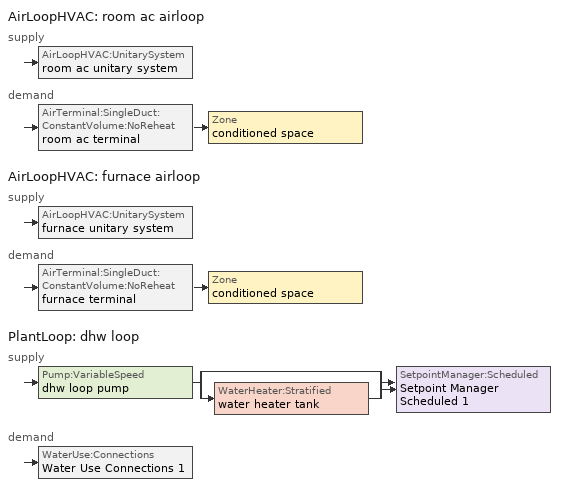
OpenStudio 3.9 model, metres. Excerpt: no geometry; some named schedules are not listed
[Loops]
AirLoopHVAC 'room ac airloop'
 supply: AirLoopHVAC:UnitarySystem 'room ac unitary system'
 demand: AirTerminal:SingleDuct:ConstantVolume:NoReheat 'room ac terminal' > Zone 'conditioned space'
AirLoopHVAC 'furnace airloop'
 supply: AirLoopHVAC:UnitarySystem 'furnace unitary system'
 demand: AirTerminal:SingleDuct:ConstantVolume:NoReheat 'furnace terminal' > Zone 'conditioned space'
PlantLoop 'dhw loop'
 supply: Pump:VariableSpeed 'dhw loop pump' > split
  | bypass
  | WaterHeater:Stratified 'water heater tank'
  join > SetpointManager:Scheduled 'Setpoint Manager Scheduled 1'
 demand: WaterUse:Connections 'Water Use Connections 1'
[Construction]
PartitionWallConstruction: gypsum board, wall stud and cavity 4, gypsum board
furniture construction conditioned space 1: furniture material conditioned space 1
[Sizing:Zone]
conditioned space: Zone Cooling Design Supply Air Temperature Input Method=SupplyAirTemperature; Zone Cooling Design Supply Air Temperature {C}=14; Zone Cooling Design Supply Air Temperature Difference {deltaC}=11.11; Zone Heating Design Supply Air Temperature Input Method=SupplyAirTemperature; Zone Heating Design Supply Air Temperature {C}=40; Zone Heating Design Supply Air Temperature Difference {deltaC}=11.11; Zone Cooling Design Supply Air Humidity Ratio {kg-H2O/kg-air}=0.0085; Zone Heating Design Supply Air Humidity Ratio {kg-H2O/kg-air}=0.008; Cooling Design Air Flow Method=DesignDay; Heating Design Air Flow Method=DesignDay; Account for Dedicated Outdoor Air System=No; Dedicated Outdoor Air System Control Strategy=NeutralSupplyAir; Dedicated Outdoor Air Low Setpoint Temperature for Design {C}=autosize; Dedicated Outdoor Air High Setpoint Temperature for Design {C}=autosize; Zone Load Sizing Method=Sensible Load Only No Latent Load; Zone Latent Cooling Design Supply Air Humidity Ratio Input Method=HumidityRatioDifference; Zone Cooling Design Supply Air Humidity Ratio Difference {kgWater/kgDryAir}=0.005; Zone Latent Heating Design Supply Air Humidity Ratio Input Method=HumidityRatioDifference; Zone Humidification Design Supply Air Humidity Ratio Difference {kgWater/kgDryAir}=0.005; Sizing Option=Coincident
[Zone equipment]
conditioned space: ideal air system, room ac terminal, furnace terminal
[InternalMass:Definition] Design Level Calculation Method=SurfaceArea
Name | Construction | Surface Area {m2}
partition wall mass | PartitionWallConstruction | 519.049
furniture mass conditioned space 1 | furniture construction conditioned space 1 | 207.62
[ZoneHVAC:IdealLoadsAirSystem]
ideal air system: Maximum Heating Supply Air Temperature {C}=50; Minimum Cooling Supply Air Temperature {C}=10; Maximum Heating Supply Air Humidity Ratio {kg-H2O/kg-air}=0.015; Minimum Cooling Supply Air Humidity Ratio {kg-H2O/kg-air}=0.01; Heating Limit=LimitCapacity; Maximum Sensible Heating Capacity {W}=0; Cooling Limit=NoLimit; Dehumidification Control Type=None; Humidification Control Type=None
[Coil:Cooling:DX:SingleSpeed]
room ac clg coil: Availability Schedule=Always On Discrete; Rated Total Cooling Capacity {W}=3450.33; Rated Sensible Heat Ratio=0.65; Rated COP {W/W}=3.10481; Rated Air Flow Rate {m3/s}=0.144462; Rated Evaporator Fan Power Per Volume Flow Rate 2017 {W/(m3/s)}=773.3; Rated Evaporator Fan Power Per Volume Flow Rate 2023 {W/(m3/s)}=934.4; Total Cooling Capacity Function of Temperature Curve=Cool-CAP-fT1; Total Cooling Capacity Function of Flow Fraction Curve=Cool-CAP-fFF1; Energy Input Ratio Function of Temperature Curve=Cool-EIR-fT1; Energy Input Ratio Function of Flow Fraction Curve=Cool-EIR-fFF1; Part Load Fraction Correlation Curve=Cool-PLF-fPLR1; Minimum Outdoor Dry-Bulb Temperature for Compressor Operation {C}=-25; Nominal Time for Condensate Removal to Begin {s}=1000; Ratio of Initial Moisture Evaporation Rate and Steady State Latent Capacity=1.5; Maximum Cycling Rate {cycles/hr}=3; Latent Capacity Time Constant {s}=45; Condenser Type=AirCooled; Evaporative Condenser Effectiveness=0.9; Evaporative Condenser Air Flow Rate {m3/s}=autosize; Evaporative Condenser Pump Rated Power Consumption {W}=autosize; Crankcase Heater Capacity {W}=0; Maximum Outdoor Dry-Bulb Temperature for Crankcase Heater Operation {C}=10; Basin Heater Capacity {W/K}=0; Basin Heater Setpoint Temperature {C}=2
[Fan:SystemModel] Availability Schedule=Always On Discrete; Speed Control Method=Discrete; Electric Power Minimum Flow Rate Fraction=0.2; Design Pressure Rise {Pa}=500; Motor Efficiency=1; Motor In Air Stream Fraction=1; Design Electric Power Consumption {W}=autosize; Design Power Sizing Method=PowerPerFlow; Electric Power Per Unit Flow Rate Per Unit Pressure {W-s/m3-Pa}=1.66667; Fan Total Efficiency=0.7; Motor Loss Radiative Fraction=0
Name | Design Maximum Air Flow Rate {m3/s} | Electric Power Per Unit Flow Rate {W/(m3/s)} | Speed Flow Fraction 1 | Speed Electric Power Fraction 1
room ac supply fan | 0.144416 | 1e-06 | 1 | 1
furnace supply fan | 1.13079 | 794.58 | 1 | 1
water heater fan | 0.0854225 | 97.8923
[EnergyManagementSystem:Sensor]
Name | Output Variable or Output Meter Index Key | Output Variable or Output Meter
room_ac_supply_fan_s | room ac supply fan | Fan Electricity Energy
room_ac_clg_coil_s | room ac clg coil | Cooling Coil Total Cooling Energy
furnace_supply_fan_s | furnace supply fan | Fan Electricity Energy
furnace_htg_coil_s | furnace htg coil | Heating Coil Heating Energy
water_heater_amb_temp; fridge_tin_s; tin_s; tin_s_1 | conditioned space | Zone Mean Air Temperature
water_heater_amb_rh | conditioned space | Zone Air Relative Humidity
water_heater_tl | water heater tank | Water Heater Heat Loss Rate
water_heater_sens_cool | water heater coil | Cooling Coil Sensible Cooling Rate
water_heater_lat_cool | water heater coil | Cooling Coil Latent Cooling Rate
water_heater_fan_pwr; water_heater_fan_energy | water heater fan | Fan Electricity Rate
water_heater_tank_energy | water heater tank | Water Heater Electricity Rate
water_heater_coil_energy | water heater coil | Cooling Coil Water Heating Electricity Rate
water_heater_tank_on_cycle_parasitic | water heater tank | Water Heater On Cycle Parasitic Electricity Rate
water_heater_tank_off_cycle_parasitic | water heater tank | Water Heater Off Cycle Parasitic Electricity Rate
win_s | conditioned space | Zone Air Humidity Ratio
tout_s | conditioned space | Zone Outdoor Air Drybulb Temperature
furnace_airloop_Fan_RTF_s | furnace supply fan | Fan Runtime Fraction
room_ac_airloop_Fan_RTF_s | room ac supply fan | Fan Runtime Fraction
conditioned_space_htg_unmet_s | conditioned space | Zone Heating Setpoint Not Met Time
conditioned_space_clg_unmet_s | conditioned space | Zone Cooling Setpoint Not Met Time
ss_trans_in_2 | Window11 | Surface Window Transmitted Solar Radiation Rate
ss_back_out_2 | Window11 | Surface Window Shortwave from Zone Back Out Window Heat Transfer Rate
ss_trans_out_2 | Window11 | Surface Inside Face Initial Transmitted Diffuse Transmitted Out Window Solar Radiation Rate
ss_conv_4 | Window12 | Surface Inside Face Convection Heat Gain Energy
ss_ig_4 | Window12 | Surface Inside Face Internal Gains Radiation Heat Gain Energy
ss_surf_4 | Window12 | Surface Inside Face Net Surface Thermal Radiation Heat Gain Energy
ss_trans_in_3 | Window12 | Surface Window Transmitted Solar Radiation Rate
ss_back_out_3 | Window12 | Surface Window Shortwave from Zone Back Out Window Heat Transfer Rate
ss_trans_out_3 | Window12 | Surface Inside Face Initial Transmitted Diffuse Transmitted Out Window Solar Radiation Rate
ss_conv_5 | Window13 | Surface Inside Face Convection Heat Gain Energy
ss_ig_5 | Window13 | Surface Inside Face Internal Gains Radiation Heat Gain Energy
ss_surf_5 | Window13 | Surface Inside Face Net Surface Thermal Radiation Heat Gain Energy
ss_trans_in_4 | Window13 | Surface Window Transmitted Solar Radiation Rate
ss_back_out_4 | Window13 | Surface Window Shortwave from Zone Back Out Window Heat Transfer Rate
ss_trans_out_4 | Window13 | Surface Inside Face Initial Transmitted Diffuse Transmitted Out Window Solar Radiation Rate
ss_conv_6 | Window14 | Surface Inside Face Convection Heat Gain Energy
ss_ig_6 | Window14 | Surface Inside Face Internal Gains Radiation Heat Gain Energy
ss_surf_6 | Window14 | Surface Inside Face Net Surface Thermal Radiation Heat Gain Energy
ss_trans_in_5 | Window14 | Surface Window Transmitted Solar Radiation Rate
ss_back_out_5 | Window14 | Surface Window Shortwave from Zone Back Out Window Heat Transfer Rate
ss_trans_out_5 | Window14 | Surface Inside Face Initial Transmitted Diffuse Transmitted Out Window Solar Radiation Rate
ss_conv_7 | Window2 | Surface Inside Face Convection Heat Gain Energy
ss_ig_7 | Window2 | Surface Inside Face Internal Gains Radiation Heat Gain Energy
ss_surf_7 | Window2 | Surface Inside Face Net Surface Thermal Radiation Heat Gain Energy
ss_trans_in_6 | Window2 | Surface Window Transmitted Solar Radiation Rate
ss_back_out_6 | Window2 | Surface Window Shortwave from Zone Back Out Window Heat Transfer Rate
ss_trans_out_6 | Window2 | Surface Inside Face Initial Transmitted Diffuse Transmitted Out Window Solar Radiation Rate
ss_conv_8 | Window3 | Surface Inside Face Convection Heat Gain Energy
ss_ig_8 | Window3 | Surface Inside Face Internal Gains Radiation Heat Gain Energy
ss_surf_8 | Window3 | Surface Inside Face Net Surface Thermal Radiation Heat Gain Energy
ss_trans_in_7 | Window3 | Surface Window Transmitted Solar Radiation Rate
ss_back_out_7 | Window3 | Surface Window Shortwave from Zone Back Out Window Heat Transfer Rate
ss_trans_out_7 | Window3 | Surface Inside Face Initial Transmitted Diffuse Transmitted Out Window Solar Radiation Rate
ss_conv_9 | Window4 | Surface Inside Face Convection Heat Gain Energy
ss_ig_9 | Window4 | Surface Inside Face Internal Gains Radiation Heat Gain Energy
ss_surf_9 | Window4 | Surface Inside Face Net Surface Thermal Radiation Heat Gain Energy
ss_trans_in_8 | Window4 | Surface Window Transmitted Solar Radiation Rate
ss_back_out_8 | Window4 | Surface Window Shortwave from Zone Back Out Window Heat Transfer Rate
ss_trans_out_8 | Window4 | Surface Inside Face Initial Transmitted Diffuse Transmitted Out Window Solar Radiation Rate
ss_conv_10 | Window5 | Surface Inside Face Convection Heat Gain Energy
ss_ig_10 | Window5 | Surface Inside Face Internal Gains Radiation Heat Gain Energy
ss_surf_10 | Window5 | Surface Inside Face Net Surface Thermal Radiation Heat Gain Energy
ss_trans_in_9 | Window5 | Surface Window Transmitted Solar Radiation Rate
ss_back_out_9 | Window5 | Surface Window Shortwave from Zone Back Out Window Heat Transfer Rate
ss_trans_out_9 | Window5 | Surface Inside Face Initial Transmitted Diffuse Transmitted Out Window Solar Radiation Rate
ss_conv_11 | Window6 | Surface Inside Face Convection Heat Gain Energy
ss_ig_11 | Window6 | Surface Inside Face Internal Gains Radiation Heat Gain Energy
ss_surf_11 | Window6 | Surface Inside Face Net Surface Thermal Radiation Heat Gain Energy
ss_trans_in_10 | Window6 | Surface Window Transmitted Solar Radiation Rate
ss_back_out_10 | Window6 | Surface Window Shortwave from Zone Back Out Window Heat Transfer Rate
ss_trans_out_10 | Window6 | Surface Inside Face Initial Transmitted Diffuse Transmitted Out Window Solar Radiation Rate
ss_conv_12 | Window7 | Surface Inside Face Convection Heat Gain Energy
ss_ig_12 | Window7 | Surface Inside Face Internal Gains Radiation Heat Gain Energy
ss_surf_12 | Window7 | Surface Inside Face Net Surface Thermal Radiation Heat Gain Energy
ss_trans_in_11 | Window7 | Surface Window Transmitted Solar Radiation Rate
ss_back_out_11 | Window7 | Surface Window Shortwave from Zone Back Out Window Heat Transfer Rate
ss_trans_out_11 | Window7 | Surface Inside Face Initial Transmitted Diffuse Transmitted Out Window Solar Radiation Rate
ss_conv_13 | Window8 | Surface Inside Face Convection Heat Gain Energy
ss_ig_13 | Window8 | Surface Inside Face Internal Gains Radiation Heat Gain Energy
ss_surf_13 | Window8 | Surface Inside Face Net Surface Thermal Radiation Heat Gain Energy
ss_trans_in_12 | Window8 | Surface Window Transmitted Solar Radiation Rate
ss_back_out_12 | Window8 | Surface Window Shortwave from Zone Back Out Window Heat Transfer Rate
ss_trans_out_12 | Window8 | Surface Inside Face Initial Transmitted Diffuse Transmitted Out Window Solar Radiation Rate
ss_conv_14 | Window9 | Surface Inside Face Convection Heat Gain Energy
ss_ig_14 | Window9 | Surface Inside Face Internal Gains Radiation Heat Gain Energy
ss_surf_14 | Window9 | Surface Inside Face Net Surface Thermal Radiation Heat Gain Energy
ss_trans_in_13 | Window9 | Surface Window Transmitted Solar Radiation Rate
ss_back_out_13 | Window9 | Surface Window Shortwave from Zone Back Out Window Heat Transfer Rate
ss_trans_out_13 | Window9 | Surface Inside Face Initial Transmitted Diffuse Transmitted Out Window Solar Radiation Rate
s_conv_5 | Wall3 | Surface Inside Face Convection Heat Gain Energy
s_ig_5 | Wall3 | Surface Inside Face Internal Gains Radiation Heat Gain Energy
s_sol_5 | Wall3 | Surface Inside Face Solar Radiation Heat Gain Energy
s_lgt_5 | Wall3 | Surface Inside Face Lights Radiation Heat Gain Energy
s_surf_5 | Wall3 | Surface Inside Face Net Surface Thermal Radiation Heat Gain Energy
s_conv_6 | Wall4 | Surface Inside Face Convection Heat Gain Energy
s_ig_6 | Wall4 | Surface Inside Face Internal Gains Radiation Heat Gain Energy
s_sol_6 | Wall4 | Surface Inside Face Solar Radiation Heat Gain Energy
s_lgt_6 | Wall4 | Surface Inside Face Lights Radiation Heat Gain Energy
s_surf_6 | Wall4 | Surface Inside Face Net Surface Thermal Radiation Heat Gain Energy
s_conv_7 | Wall5 | Surface Inside Face Convection Heat Gain Energy
s_ig_7 | Wall5 | Surface Inside Face Internal Gains Radiation Heat Gain Energy
s_sol_7 | Wall5 | Surface Inside Face Solar Radiation Heat Gain Energy
s_lgt_7 | Wall5 | Surface Inside Face Lights Radiation Heat Gain Energy
s_surf_7 | Wall5 | Surface Inside Face Net Surface Thermal Radiation Heat Gain Energy
s_conv_8 | Wall6 | Surface Inside Face Convection Heat Gain Energy
s_ig_8 | Wall6 | Surface Inside Face Internal Gains Radiation Heat Gain Energy
s_sol_8 | Wall6 | Surface Inside Face Solar Radiation Heat Gain Energy
s_lgt_8 | Wall6 | Surface Inside Face Lights Radiation Heat Gain Energy
s_surf_8 | Wall6 | Surface Inside Face Net Surface Thermal Radiation Heat Gain Energy
s_conv_9 | Wall7 | Surface Inside Face Convection Heat Gain Energy
s_ig_9 | Wall7 | Surface Inside Face Internal Gains Radiation Heat Gain Energy
s_sol_9 | Wall7 | Surface Inside Face Solar Radiation Heat Gain Energy
s_lgt_9 | Wall7 | Surface Inside Face Lights Radiation Heat Gain Energy
s_surf_9 | Wall7 | Surface Inside Face Net Surface Thermal Radiation Heat Gain Energy
s_conv_10 | Wall8 | Surface Inside Face Convection Heat Gain Energy
s_ig_10 | Wall8 | Surface Inside Face Internal Gains Radiation Heat Gain Energy
s_sol_10 | Wall8 | Surface Inside Face Solar Radiation Heat Gain Energy
s_lgt_10 | Wall8 | Surface Inside Face Lights Radiation Heat Gain Energy
s_surf_10 | Wall8 | Surface Inside Face Net Surface Thermal Radiation Heat Gain Energy
im_conv | furniture mass conditioned space 1 | Surface Inside Face Convection Heat Gain Energy
im_ig | furniture mass conditioned space 1 | Surface Inside Face Internal Gains Radiation Heat Gain Energy
im_sol | furniture mass conditioned space 1 | Surface Inside Face Solar Radiation Heat Gain Energy
im_lgt | furniture mass conditioned space 1 | Surface Inside Face Lights Radiation Heat Gain Energy
im_surf | furniture mass conditioned space 1 | Surface Inside Face Net Surface Thermal Radiation Heat Gain Energy
im_conv_1 | partition wall mass | Surface Inside Face Convection Heat Gain Energy
im_ig_1 | partition wall mass | Surface Inside Face Internal Gains Radiation Heat Gain Energy
im_sol_1 | partition wall mass | Surface Inside Face Solar Radiation Heat Gain Energy
im_lgt_1 | partition wall mass | Surface Inside Face Lights Radiation Heat Gain Energy
im_surf_1 | partition wall mass | Surface Inside Face Net Surface Thermal Radiation Heat Gain Energy
airflow_gain | infil flow | Infiltration Sensible Heat Gain Energy
airflow_loss | infil flow | Infiltration Sensible Heat Loss Energy
airflow_gain_1 | natural vent flow | Infiltration Sensible Heat Gain Energy
airflow_loss_1 | natural vent flow | Infiltration Sensible Heat Loss Energy
airflow_gain_2 | whole house fan flow | Infiltration Sensible Heat Gain Energy
airflow_loss_2 | whole house fan flow | Infiltration Sensible Heat Loss Energy
mv_conv | mech vent bath fan 0 | Electric Equipment Convective Heating Energy
mv_rad | mech vent bath fan 0 | Electric Equipment Radiant Heating Energy
mv_conv_1 | mech vent house fan | Electric Equipment Convective Heating Energy
mv_rad_1 | mech vent house fan | Electric Equipment Radiant Heating Energy
mv_conv_2 | mech vent house fan cfis | Electric Equipment Convective Heating Energy
mv_rad_2 | mech vent house fan cfis | Electric Equipment Radiant Heating Energy
mv_conv_3 | mech vent range fan 0 | Electric Equipment Convective Heating Energy
mv_rad_3 | mech vent range fan 0 | Electric Equipment Radiant Heating Energy
mv_conv_4 | mech vent house fan latent load | Other Equipment Convective Heating Energy
mv_rad_4 | mech vent house fan latent load | Other Equipment Radiant Heating Energy
mv_conv_5 | mech vent house fan sensible load | Other Equipment Convective Heating Energy
mv_rad_5 | mech vent house fan sensible load | Other Equipment Radiant Heating Energy
duct_mix_gain; duct_mix_gain_1 | conditioned space | Zone Mixing Sensible Heat Gain Energy
duct_mix_loss; duct_mix_loss_1 | conditioned space | Zone Mixing Sensible Heat Loss Energy
ducts_conv | furnace airloop_0 RetCondToRP | Other Equipment Convective Heating Energy
ducts_rad | furnace airloop_0 RetCondToRP | Other Equipment Radiant Heating Energy
ducts_conv_1 | furnace airloop_0 RetLatLkToRP | Other Equipment Convective Heating Energy
ducts_rad_1 | furnace airloop_0 RetLatLkToRP | Other Equipment Radiant Heating Energy
ducts_conv_2 | furnace airloop_0 RetSensLkToRP | Other Equipment Convective Heating Energy
ducts_rad_2 | furnace airloop_0 RetSensLkToRP | Other Equipment Radiant Heating Energy
ducts_conv_3 | furnace airloop_0 SupCondToLv | Other Equipment Convective Heating Energy
ducts_rad_3 | furnace airloop_0 SupCondToLv | Other Equipment Radiant Heating Energy
ducts_conv_4 | furnace airloop_0 SupLatLkToCond | Other Equipment Convective Heating Energy
ducts_rad_4 | furnace airloop_0 SupLatLkToCond | Other Equipment Radiant Heating Energy
ducts_conv_5 | furnace airloop_0 SupSensLkToCond | Other Equipment Convective Heating Energy
ducts_rad_5 | furnace airloop_0 SupSensLkToCond | Other Equipment Radiant Heating Energy
ig_lgt_conv | interior lighting | Lights Convective Heating Energy
ig_lgt_rad | interior lighting | Lights Radiant Heating Energy
ig_lgt_vis | interior lighting | Lights Visible Radiation Heating Energy
ig_ee_conv | ceiling fan | Electric Equipment Convective Heating Energy
ig_ee_rad | ceiling fan | Electric Equipment Radiant Heating Energy
ig_ee_conv_1 | clothes dryer | Electric Equipment Convective Heating Energy
ig_ee_rad_1 | clothes dryer | Electric Equipment Radiant Heating Energy
ig_ee_conv_2 | clothes washer | Electric Equipment Convective Heating Energy
ig_ee_rad_2 | clothes washer | Electric Equipment Radiant Heating Energy
ig_ee_conv_3 | cooking range | Electric Equipment Convective Heating Energy
ig_ee_rad_3 | cooking range | Electric Equipment Radiant Heating Energy
ig_ee_conv_4 | dishwasher | Electric Equipment Convective Heating Energy
ig_ee_rad_4 | dishwasher | Electric Equipment Radiant Heating Energy
ig_ee_conv_5 | fridge | Electric Equipment Convective Heating Energy
ig_ee_rad_5 | fridge | Electric Equipment Radiant Heating Energy
ig_ee_conv_6 | misc permanent spa heater | Electric Equipment Convective Heating Energy
ig_ee_rad_6 | misc permanent spa heater | Electric Equipment Radiant Heating Energy
ig_ee_conv_7 | misc permanent spa pump | Electric Equipment Convective Heating Energy
ig_ee_rad_7 | misc permanent spa pump | Electric Equipment Radiant Heating Energy
ig_ee_conv_8 | misc plug loads | Electric Equipment Convective Heating Energy
ig_ee_rad_8 | misc plug loads | Electric Equipment Radiant Heating Energy
ig_ee_conv_9 | misc tv | Electric Equipment Convective Heating Energy
ig_ee_rad_9 | misc tv | Electric Equipment Radiant Heating Energy
ig_ee_conv_10 | whole house fan | Electric Equipment Convective Heating Energy
ig_ee_rad_10 | whole house fan | Electric Equipment Radiant Heating Energy
ig_oe_conv | clothes dryer 1 | Other Equipment Convective Heating Energy
ig_oe_rad | clothes dryer 1 | Other Equipment Radiant Heating Energy
ig_oe_conv_1 | cooking range 1 | Other Equipment Convective Heating Energy
ig_oe_rad_1 | cooking range 1 | Other Equipment Radiant Heating Energy
ig_oe_conv_2 | general water use latent | Other Equipment Convective Heating Energy
ig_oe_rad_2 | general water use latent | Other Equipment Radiant Heating Energy
ig_oe_conv_3 | general water use sensible | Other Equipment Convective Heating Energy
ig_oe_rad_3 | general water use sensible | Other Equipment Radiant Heating Energy
ig_oe_conv_4 | water heater energy adjustment1 | Other Equipment Convective Heating Energy
ig_oe_rad_4 | water heater energy adjustment1 | Other Equipment Radiant Heating Energy
ig_oe_conv_5 | water heater lat | Other Equipment Convective Heating Energy
ig_oe_rad_5 | water heater lat | Other Equipment Radiant Heating Energy
ig_oe_conv_6 | water heater sens | Other Equipment Convective Heating Energy
ig_oe_rad_6 | water heater sens | Other Equipment Radiant Heating Energy
ig_ppl_conv | occupants | People Convective Heating Energy
ig_ppl_rad | occupants | People Radiant Heating Energy
htg_sp_s_1 | heating setpoint | Schedule Value
clg_sp_s_1 | cooling setpoint | Schedule Value
[EnergyManagementSystem:Program]
room_ac_supply_fan_disaggregate_program: Set room_ac_supply_fan_clg = 0; If room_ac_clg_coil_s > 0; Set room_ac_supply_fan_clg = room_ac_supply_fan_s; EndIf
furnace_supply_fan_disaggregate_program: Set furnace_supply_fan_primary_htg = 0; If furnace_htg_coil_s > 0; Set furnace_supply_fan_primary_htg = furnace_supply_fan_s; EndIf
water_heater_InletAir: Set water_heater_Tamb_act = water_heater_amb_temp; Set water_heater_RHamb_act = 0; Set water_heater_RHamb_act = water_heater_RHamb_act + (water_heater_amb_rh / 100) / 1; Set water_heater_sens_act = (0 - water_heater_sens_cool - (water_heater_tl + water_heater_fan_pwr)) / 1; Set water_heater_lat_act = (0 - water_heater_lat_cool) / 1
water_heater_Control: Set water_heater_HPWHSchedOverride = water_heater_T_set; If (water_heater_amb_temp<5.56) || (water_heater_amb_temp>48.89); Set water_heater_UESchedOverride = water_heater_T_set; Set water_heater_LESchedOverride = water_heater_T_set; Else; Set water_heater_UESchedOverride = water_heater_T_set - 9.0; Set water_heater_LESchedOverride = 0; EndIf
water_heater_hpwh_EC_adj: If WarmupFlag == 0; Set dhw_e_cons = water_heater_tank_energy + water_heater_tank_on_cycle_parasitic + water_heater_tank_off_cycle_parasitic + water_heater_coil_energy + water_heater_fan_energy; Set water_heater_hpwh_ec_adj_act = 0.0 * dhw_e_cons / 1; EndIf
fridge_schedule_program: Set Tin = fridge_tin_s*(9.0/5.0)+32.0; Set fridge_schedule_act = 0; If (Hour == 0); Set fridge_schedule_act = (-0.487+0.019*Tin); ElseIf (Hour == 1); Set fridge_schedule_act = (-0.34+0.016*Tin); ElseIf (Hour == 2); Set fridge_schedule_act = (-0.37+0.017*Tin); ElseIf (Hour == 3); Set fridge_schedule_act = (-0.361+0.016*Tin); ElseIf (Hour == 4); Set fridge_schedule_act = (-0.515+0.018*Tin); ElseIf (Hour == 5); Set fridge_schedule_act = (-0.684+0.021*Tin); ElseIf (Hour == 6); Set fridge_schedule_act = (-0.471+0.019*Tin); ElseIf (Hour == 7); Set fridge_schedule_act = (-0.159+0.015*Tin); ElseIf (Hour == 8); Set fridge_schedule_act = (-0.079+0.015*Tin); ElseIf (Hour == 9); Set fridge_schedule_act = (-0.417+0.019*Tin); ElseIf (Hour == 10); Set fridge_schedule_act = (-0.411+0.018*Tin); ElseIf (Hour == 11); Set fridge_schedule_act = (-0.386+0.018*Tin); ElseIf (Hour == 12); Set fridge_schedule_act = (-0.24+0.016*Tin); ElseIf (Hour == 13); Set fridge_schedule_act = (-0.314+0.017*Tin); ElseIf (Hour == 14); Set fridge_schedule_act = (-0.16+0.015*Tin); ElseIf (Hour == 15); Set fridge_schedule_act = (-0.121+0.015*Tin); ElseIf (Hour == 16); Set fridge_schedule_act = (-0.469+0.02*Tin); ElseIf (Hour == 17); Set fridge_schedule_act = (-0.412+0.02*Tin); ElseIf (Hour == 18); Set fridge_schedule_act = (-0.091+0.017*Tin); ElseIf (Hour == 19); Set fridge_schedule_act = (0.077+0.014*Tin); ElseIf (Hour == 20); Set fridge_schedule_act = (-0.118+0.016*Tin); ElseIf (Hour == 21); Set fridge_schedule_act = (-0.247+0.017*Tin); ElseIf (Hour == 22); Set fridge_schedule_act = (-0.445+0.019*Tin); ElseIf (Hour == 23); Set fridge_schedule_act = (-0.544+0.02*Tin); EndIf
furnace_airloop_0_duct_program: Set furnace_airloop_AH_MFR = furnace_airloop_AH_MFR_s; Set furnace_airloop_Fan_RTF = 0; Set furnace_airloop_Fan_RTF = furnace_airloop_Fan_RTF + furnace_airloop_Fan_RTF_s; Set furnace_airloop_AH_VFR = furnace_airloop_AH_VFR_s; Set furnace_airloop_AH_Tout = furnace_airloop_AH_Tout_s; Set furnace_airloop_AH_Wout = furnace_airloop_AH_Wout_s; Set furnace_airloop_RA_T = furnace_airloop_RA_T_s; Set furnace_airloop_Ra_W = furnace_airloop_Ra_W_s; Set furnace_airloop_0_DZ_T = furnace_airloop_0_DZ_T_s; Set furnace_airloop_0_DZ_W = furnace_airloop_0_DZ_W_s; Run furnace_airloop_0_duct_subroutine; Set furnace_airloop_0_SupSensLkToCond_act = furnace_airloop_0_SupSensLkToCond; Set furnace_airloop_0_SupLatLkToCond_act = furnace_airloop_0_SupLatLkToCond; Set furnace_airloop_0_SupCondToLv_act = furnace_airloop_0_SupCondToLv; Set furnace_airloop_0_RetSensLkToRP_act = furnace_airloop_0_RetSensLkToRP; Set furnace_airloop_0_RetLatLkToRP_act = furnace_airloop_0_RetLatLkToRP; Set furnace_airloop_0_RetCondToRP_act = furnace_airloop_0_RetCondToRP; Set furnace_airloop_0_RetCondToDZ_act = furnace_airloop_0_RetCondToDZ; Set furnace_airloop_0_SupCondToDZ_act = furnace_airloop_0_SupCondToDZ; Set furnace_airloop_0_SupSensLkToDZ_act = furnace_airloop_0_SupSensLkToDZ; Set furnace_airloop_0_SupLatLkToDZ_act = furnace_airloop_0_SupLatLkToDZ; Set furnace_airloop_0_ZoneMixDZToCond_mix_act = furnace_airloop_0_ZoneMixDZToCond; Set furnace_airloop_0_ZoneMixCondToDZ_mix_act = furnace_airloop_0_ZoneMixCondToDZ
natural_vent_program: Set Tin = tin_s; Set Tout = tout_s; Set Wout = out_wt_s; Set Pbar = out_pb_s; Set Phiout = (@RhFnTdbWPb Tout Wout Pbar); Set MaxHR = 0.0115; Set Tnvsp = (htg_sp_s + clg_sp_s) / 2; Set NVavail = natural_vent_s; Set ClgSsnAvail = cool_season; Set Qnv = 0; Set Qwhf = 0; Set whole_house_fan_act = 0; If ((Wout < MaxHR) && (Tin > Tout) && (Tin > Tnvsp) && (ClgSsnAvail > 0)); Set WHF_Flow = 0; Set Adj = (Tin-Tnvsp)/(Tin-Tout); Set Adj = (@Min Adj 1); Set Adj = (@Max Adj 0); If (WHF_Flow > 0); Set Qwhf = WHF_Flow*Adj; Set WHF_W = 0; Set whole_house_fan_act = WHF_W*Adj; ElseIf (NVavail > 0); Set NVArea = 24129.910965887997; Set Cs = 0.00026905703871810734; Set Cw = 0.0001088629721426957; Set Tdiff = Tin-Tout; Set dT = (@Abs Tdiff); Set Vwind = site_vw_s; Set SGNV = NVArea*Adj*((((Cs*dT)+(Cw*(Vwind^2)))^0.5)/1000); Set MaxNV = 7.031387640422401; Set Qnv = (@Min SGNV MaxNV); EndIf; EndIf; Set natural_vent_flow_act = Qnv; Set whole_house_fan_flow_act = Qwhf; Set natural_vent_program_Qnv = Qnv; Set natural_vent_program_Qwhf = Qwhf
crawlspace_vented_1_duct_leakage_imbalance_infil_program: Set Qducts = 0; Set Qducts = Qducts - furnace_airloop_0_DuctImbalLkSupFanEquivDZ; Set Qducts = Qducts + furnace_airloop_0_DuctImbalLkExhFanEquivDZ; Set crawlspace_vented_1_duct_leakage_imbalance_infil_flow_act = (@Abs(Qducts))
infil_program: Set p_m = 0.14; Set p_s = 0.22; Set s_m = 270; Set s_s = 370; Set z_m = 9.99744; Set z_s = 7.315200000000001; Set f_t = (((s_m/z_m)^p_m)*((z_s/s_s)^p_s)); Set Tdiff = tin_s-tout_s; Set dT = @Abs Tdiff; Set c = 0.1367; Set Cs = 0.1135; Set Cw = 0.1017; Set n = 0.65; Set sft = (f_t*0.5); Set temp1 = ((c*Cw)*((sft*site_vw_s)^(2*n)))^2; Set Qinf = (((c*Cs*(dT^n))^2)+temp1)^0.5; Set Qinf = (@Max Qinf 0); Set mech_vent_house_fan_sensible_load_act = 0.0; Set mech_vent_house_fan_latent_load_act = 0.0; Set OASupInPb = out_pb_s; Set OASupInTemp = tout_s; Set OASupInW = out_wt_s; Set OASupRho = (@RhoAirFnPbTdbW OASupInPb OASupInTemp OASupInW); Set OASupCp = (@CpAirFnW OASupInW); Set OASupInEnth = (@HFnTdbW OASupInTemp OASupInW); Set ZoneTemp = tin_s; Set ZoneW = win_s; Set ZoneCp = (@CpAirFnW ZoneW); Set ZoneAirEnth = (@HFnTdbW ZoneTemp ZoneW); Set mech_vent_house_fan_cfis_act = 0.0; Set QWHV_cfis_sup = 0.0; Set QWHV_cfis_suppl_sup = 0.0; Set QWHV_cfis_suppl_exh = 0.0; Set Qrange = 0; Set Qrange = Qrange + 0.04719 * mech_vent_range_fan_0_sch_s; Set Qbath = 0; Set Qbath = Qbath + 0.07079 * mech_vent_bath_fan_0_sch_s; Set Qdryer = 0; Set Qdryer = Qdryer + 0.07017 * clothes_dryer_exhaust_0_sch_s; Set QWHV_sup = 0.0; Set QWHV_exh = 0.0; Set Qsupply = QWHV_sup + QWHV_cfis_sup + QWHV_cfis_suppl_sup; Set Qexhaust = Qrange + Qbath + Qdryer + QWHV_exh + QWHV_cfis_suppl_exh; Set Qfan = (@Max Qexhaust Qsupply); Set Qducts = 0; Set Qducts = Qducts - furnace_airloop_0_DuctImbalLkSupFanEquivCond; Set Qducts = Qducts + furnace_airloop_0_DuctImbalLkExhFanEquivCond; If Qducts < 0; Set Qsupply = Qsupply - Qducts; Else; Set Qexhaust = Qexhaust + Qducts; EndIf; Set Qfan_with_ducts = (@Max Qexhaust Qsupply); Set Qimb = (@Abs (Qsupply - Qexhaust)); If Qinf + Qimb > 0; Set Qtot = Qfan_with_ducts + (Qinf^2) / (Qinf + Qimb); Else; Set Qtot = Qfan_with_ducts; EndIf; Set Qinf_adj = Qtot - Qfan; Set infil_flow_act = Qinf_adj; Set infil_program_Qinf = Qinf_adj; Set infil_program_Qfan = Qfan; Set Qload = Qfan; Set Effectiveness_Sens = 0.0; Set Effectiveness_Lat = 0.0; Set Fan_MFR = Qload * OASupRho; Set ZoneInEnth = OASupInEnth; Set ZoneInTemp = OASupInTemp; Set FanTotalToCond = Fan_MFR * (ZoneInEnth - ZoneAirEnth); Set FanSensToCond = Fan_MFR * ZoneCp * (ZoneInTemp - ZoneTemp); Set FanLatToCond = FanTotalToCond - FanSensToCond; Set mech_vent_house_fan_sensible_load_act = mech_vent_house_fan_sensible_load_act + FanSensToCond; Set mech_vent_house_fan_latent_load_act = mech_vent_house_fan_latent_load_act + FanLatToCond
ev_discharge_program: Set power_mult = (1.412768*(site_temp_adj^0))+(-0.03910397*(site_temp_adj^1))+(0.0009408235*(site_temp_adj^2))+(8.97156e-06*(site_temp_adj^3))+(-7.699244e-07*(site_temp_adj^4))+(1.265614e-08*(site_temp_adj^5)); Set site_temp_adj = site_temp; If site_temp < -17.778; Set site_temp_adj = -17.778; ElseIf site_temp > 37.778; Set site_temp_adj = 37.778; EndIf; If discharge_sch_sensor > 0.0; Set battery_discharge_power_act = 6136.5822625843 * 0.9 * power_mult * discharge_sch_sensor; Set battery_charge_power_act = 1600 * charge_sch_sensor; If soc_sensor <= 0.15; Set unmet_driving_hours = discharge_sch_sensor; Else; Set unmet_driving_hours = 0; EndIf; Else; Set battery_charge_power_act = 1600 * charge_sch_sensor; Set battery_discharge_power_act = 0; Set unmet_driving_hours = 0; EndIf
unmet_hours_program: Set htg_unmet_hours = 0; Set clg_unmet_hours = 0; Set unit_htg_unmet_hours = 0; If ((DayOfYear >= 1) && (DayOfYear <= 365)); Set unit_htg_unmet_hours = unit_htg_unmet_hours + conditioned_space_htg_unmet_s; If unit_htg_unmet_hours > htg_unmet_hours; Set htg_unmet_hours = unit_htg_unmet_hours; EndIf; EndIf; Set unit_clg_unmet_hours = 0; If ((DayOfYear >= 1) && (DayOfYear <= 365)); Set unit_clg_unmet_hours = unit_clg_unmet_hours + conditioned_space_clg_unmet_s; If unit_clg_unmet_hours > clg_unmet_hours; Set clg_unmet_hours = unit_clg_unmet_hours; EndIf; EndIf
total_loads_program: Set loads_htg_tot = 0; Set loads_clg_tot = 0; If htg_load_cond > 0; Set loads_htg_tot = loads_htg_tot + (htg_load_cond - clg_load_cond) * 1.0; Set loads_htg_tot = loads_htg_tot + (htg_load_duct - clg_load_duct) * 1.0; EndIf; Set loads_htg_tot = (@Max loads_htg_tot 0); If clg_load_cond > 0; Set loads_clg_tot = loads_clg_tot + (clg_load_cond - htg_load_cond) * 0.2; Set loads_clg_tot = loads_clg_tot + (clg_load_duct - htg_load_duct) * 0.2; EndIf; Set loads_clg_tot = (@Max loads_clg_tot 0)
total_airflows_program: Set total_infil_flow_rate = 0; Set total_mechvent_flow_rate = 0; Set total_natvent_flow_rate = 0; Set total_whf_flow_rate = 0; Set total_infil_flow_rate = total_infil_flow_rate + (infil_program_Qinf * 1); Set total_mechvent_flow_rate = total_mechvent_flow_rate + (infil_program_Qfan * 1); Set total_natvent_flow_rate = total_natvent_flow_rate + (natural_vent_program_Qnv * 1); Set total_whf_flow_rate = total_whf_flow_rate + (natural_vent_program_Qwhf * 1)
[EnergyManagementSystem:ProgramCallingManager]
room_ac_supply_fan_disaggregate_program_calling_manager: EndOfSystemTimestepBeforeHVACReporting; room_ac_supply_fan_disaggregate_program
furnace_supply_fan_disaggregate_program_calling_manager: EndOfSystemTimestepBeforeHVACReporting; furnace_supply_fan_disaggregate_program
water_heater_ProgramManager: InsideHVACSystemIterationLoop; water_heater_Control; water_heater_InletAir
water_heater_hpwh_EC_adj_ProgramManager: EndOfSystemTimestepBeforeHVACReporting; water_heater_hpwh_EC_adj
fridge_schedule_program_calling_manager: BeginZoneTimestepAfterInitHeatBalance; fridge_schedule_program
furnace_airloop_0_duct_program_calling_manager: EndOfSystemTimestepAfterHVACReporting; furnace_airloop_0_duct_program
natural_vent_program_calling_manager: BeginZoneTimestepAfterInitHeatBalance; natural_vent_program
crawlspace_vented_1_duct_leakage_imbalance_infil_program_calling_manager: BeginZoneTimestepAfterInitHeatBalance; crawlspace_vented_1_duct_leakage_imbalance_infil_program
infil_program_calling_manager: BeginZoneTimestepAfterInitHeatBalance; infil_program
ev_discharge_pcm: BeginTimestepBeforePredictor; ev_discharge_program
unmet_hours_program_calling_manager: EndOfZoneTimestepBeforeZoneReporting; unmet_hours_program
total_loads_program_calling_manager: EndOfZoneTimestepAfterZoneReporting; total_loads_program
component_loads_program_calling_manager: EndOfZoneTimestepAfterZoneReporting; component_loads_program
total_airflows_program_calling_manager: EndOfZoneTimestepAfterZoneReporting; total_airflows_program
[EnergyManagementSystem:OutputVariable] Type of Data in Variable=Summed; Update Frequency=SystemTimestep
Name | EMS Variable | EMS Program or Subroutine | Units
room ac supply fan disaggregate clg | room_ac_supply_fan_clg | room_ac_supply_fan_disaggregate_program | J
furnace supply fan disaggregate htg primary | furnace_supply_fan_primary_htg | furnace_supply_fan_disaggregate_program | J
unmet_driving_hours | unmet_driving_hours | ev_discharge_program | hr
[AirLoopHVAC:UnitarySystem] Control Type=Load; Controlling Zone or Thermostat Location=conditioned space; Dehumidification Control Type=None; Availability Schedule=Always On Discrete; Fan Placement=BlowThrough; DX Heating Coil Sizing Ratio=1; Use DOAS DX Cooling Coil=No; DOAS DX Cooling Coil Leaving Minimum Air Temperature {C}=2; Latent Load Control=SensibleOnlyLoadControl; Supply Air Flow Rate Method During Cooling Operation=SupplyAirFlowRate; Supply Air Flow Rate Method During Heating Operation=SupplyAirFlowRate; Supply Air Flow Rate Method When No Cooling or Heating is Required=SupplyAirFlowRate; Supply Air Flow Rate When No Cooling or Heating is Required {m3/s}=0; No Load Supply Air Flow Rate Control Set To Low Speed=Yes; Maximum Supply Air Temperature {C}=48.8889; Maximum Outdoor Dry-Bulb Temperature for Supplemental Heater Operation {C}=21; Ancilliary On-Cycle Electric Power {W}=0; Ancilliary Off-Cycle Electric Power {W}=0
Name | Supply Fan | Supply Air Fan Operating Mode Schedule | Cooling Coil | Supply Air Flow Rate During Cooling Operation {m3/s} | Supply Air Flow Rate During Heating Operation {m3/s} | Heating Coil
room ac unitary system | room ac supply fan | room ac auto fan schedule | room ac clg coil | 0.144416 | 0
furnace unitary system | furnace supply fan | furnace auto fan schedule |  | 0 | 1.13079 | furnace htg coil
[AirLoopHVAC] Availability Schedule=Always On Discrete; Design Return Air Flow Fraction of Supply Air Flow=1
Name | Design Supply Air Flow Rate {m3/s}
room ac airloop | 0.144416
furnace airloop | 1.13079
[Sizing:System] Central Heating Maximum System Air Flow Ratio=0.3; Preheat Design Temperature {C}=7; Preheat Design Humidity Ratio {kg-H2O/kg-Air}=0.008; Precool Design Temperature {C}=12.8; Precool Design Humidity Ratio {kg-H2O/kg-Air}=0.008; Central Cooling Design Supply Air Temperature {C}=12.8; Central Heating Design Supply Air Temperature {C}=16.7; 100% Outdoor Air in Cooling=Yes; 100% Outdoor Air in Heating=Yes; Central Cooling Design Supply Air Humidity Ratio {kg-H2O/kg-Air}=0.0085; Zone Maximum Outdoor Air Fraction=1; Cooling Supply Air Flow Rate Per Floor Area {m3/s-m2}=0.00996765; Cooling Fraction of Autosized Cooling Supply Air Flow Rate=1; Cooling Supply Air Flow Rate Per Unit Cooling Capacity {m3/s-W}=3.94755e-05; Heating Supply Air Flow Rate Per Floor Area {m3/s-m2}=0.00996765; Heating Fraction of Autosized Heating Supply Air Flow Rate=1; Heating Fraction of Autosized Cooling Supply Air Flow Rate=1; Heating Supply Air Flow Rate Per Unit Heating Capacity {m3/s-W}=3.15882e-05; Cooling Design Capacity Method=CoolingDesignCapacity; Cooling Design Capacity {W}=autosize; Cooling Design Capacity Per Floor Area {W/m2}=234.7; Fraction of Autosized Cooling Design Capacity=1; Heating Design Capacity Method=HeatingDesignCapacity; Heating Design Capacity {W}=autosize; Heating Design Capacity Per Floor Area {W/m2}=157; Fraction of Autosized Heating Design Capacity=1; Central Cooling Capacity Control Method=OnOff; Occupant Diversity=autosize
room ac airloop; furnace airloop
[AirTerminal:SingleDuct:ConstantVolume:NoReheat] Availability Schedule=Always On Discrete
Name | Maximum Air Flow Rate {m3/s}
room ac terminal | 0.144416
furnace terminal | 1.13079
[Coil:Heating:Gas]
furnace htg coil: Availability Schedule=Always On Discrete; Gas Burner Efficiency=0.925; Nominal Capacity {W}=38490.5; On Cycle Parasitic Electric Load {W}=0; Off Cycle Parasitic Gas Load {W}=0; Fuel Type=NaturalGas
[External:File]
External File 1: File=in.schedules.csv
[ElectricEquipment:Definition] Design Level Calculation Method=EquipmentLevel
Name | Design Level {W} | Fraction Latent | Fraction Radiant | Fraction Lost
ceiling fan | 18.3701 | 0 | 0.558 | 0
clothes washer | 445.804 | 0.03 | 0.162 | 0.7
clothes dryer | 4510.7 | 0.015 | 0.081 | 0.85
dishwasher | 278.638 | 0.3 | 0.18 | 0.4
fridge | 52.0548 | 0 | 0.6 | 0
cooking range | 62.6808 | 0.16 | 0.384 | 0.2
misc tv | 318.577 | 0 | 0.6 | 0
misc plug loads | 312.542 | 0.021 | 0.558 | 0.049
misc permanent spa heater | 669.986 | 0 | 0 | 1
misc permanent spa pump | 700.641 | 0 | 0 | 1
whole house fan; mech vent house fan | 0 | 0 | 0 | 1
mech vent house fan cfis | 0 | 0 | 0 | 0
mech vent range fan 0 | 30 | 0 | 0 | 1
mech vent bath fan 0 | 45 | 0 | 0 | 1
[PlantLoop]
dhw loop: Fluid Type=Water; Glycol Concentration=0; Maximum Loop Flow Rate {m3/s}=0.01; Plant Loop Volume {m3}=0.003; Load Distribution Scheme=Optimal
[Sizing:Plant]
dhw loop: Loop Type=Heating; Design Loop Exit Temperature {C}=51.6667; Loop Design Temperature Difference {deltaC}=5.55556; Sizing Option=NonCoincident; Zone Timesteps in Averaging Window=1; Coincident Sizing Factor Mode=None
[Pump:VariableSpeed]
dhw loop pump: Rated Flow Rate {m3/s}=0.01; Rated Pump Head {Pa}=1; Rated Power Consumption {W}=0; Motor Efficiency=0.85; Fraction of Motor Inefficiencies to Fluid Stream=0; Coefficient 1 of the Part Load Performance Curve=0; Coefficient 2 of the Part Load Performance Curve=1; Coefficient 3 of the Part Load Performance Curve=0; Coefficient 4 of the Part Load Performance Curve=0; Minimum Flow Rate {m3/s}=0; Pump Control Type=Intermittent; Skin Loss Radiative Fraction=0.5; Design Power Sizing Method=PowerPerFlowPerPressure; Design Electric Power per Unit Flow Rate {W/(m3/s)}=348701.1; Design Shaft Power per Unit Flow Rate per Unit Head {W-s/m3-Pa}=1.28205; Design Minimum Flow Rate Fraction=0
[SetpointManager:Scheduled]
Setpoint Manager Scheduled 1: Control Variable=Temperature; Schedule=dhw temp
[Coil:WaterHeating:AirToWaterHeatPump:Wrapped]
water heater coil: Rated Heating Capacity {W}=2149.38; Rated COP {W/W}=4.299056; Rated Sensible Heat Ratio=0.88; Rated Evaporator Inlet Air Dry-Bulb Temperature {C}=19.7222; Rated Evaporator Inlet Air Wet-Bulb Temperature {C}=13.561; Rated Condenser Water Temperature {C}=48.89; Rated Evaporator Air Flow Rate {m3/s}=0.0854225; Evaporator Fan Power Included in Rated COP=Yes; Crankcase Heater Capacity {W}=0; Maximum Ambient Temperature for Crankcase Heater Operation {C}=0; Evaporator Air Temperature Type for Curve Objects=WetBulbTemperature; Heating Capacity Function of Temperature Curve=HPWH-Cap-fT; Heating Capacity Function of Air Flow Fraction Curve=HPWH-Htg-Cap-FF; Heating COP Function of Temperature Curve=HPWH-COP-fT; Heating COP Function of Air Flow Fraction Curve=HPWH-Htg-COP-FF; Part Load Fraction Correlation Curve=HPWH-COP-fPLR
[WaterHeater:Stratified]
water heater tank: Tank Volume {m3}=0.27255; Tank Height {m}=1.5975; Tank Shape=VerticalCylinder; Maximum Temperature Limit {C}=90; Heater Priority Control=MasterSlave; Heater 1 Setpoint Temperature Schedule=water heater TopElementSetpoint; Heater 1 Deadband Temperature Difference {deltaC}=18.5; Heater 1 Capacity {W}=4500.11; Heater 1 Height {m}=1.26469; Heater 2 Setpoint Temperature Schedule=water heater BottomElementSetpoint; Heater 2 Deadband Temperature Difference {deltaC}=3.89; Heater 2 Capacity {W}=4500.11; Heater 2 Height {m}=0.332813; Heater Fuel Type=Electricity; Heater Thermal Efficiency=1; Off Cycle Parasitic Fuel Consumption Rate {W}=3; Off Cycle Parasitic Fuel Type=Electricity; Off Cycle Parasitic Heat Fraction to Tank=0; Off Cycle Parasitic Height {m}=0; On Cycle Parasitic Fuel Consumption Rate {W}=3; On Cycle Parasitic Fuel Type=Electricity; On Cycle Parasitic Heat Fraction to Tank=0; On Cycle Parasitic Height {m}=0; Ambient Temperature Indicator=Schedule; Ambient Temperature Schedule=water heater Tamb act; Uniform Skin Loss Coefficient per Unit Area to Ambient Temperature {W/m2-K}=0.92499; Skin Loss Fraction to Zone=1; Off Cycle Flue Loss Coefficient to Ambient Temperature {W/K}=0; Off Cycle Flue Loss Fraction to Zone=1; Use Side Effectiveness=1; Use Side Inlet Height {m}=0; Use Side Outlet Height {m}=autocalculate; Source Side Effectiveness=1; Source Side Inlet Height {m}=0; Source Side Outlet Height {m}=0; Inlet Mode=Fixed; Use Side Design Flow Rate {m3/s}=0.00453494; Source Side Design Flow Rate {m3/s}=0; Indirect Water Heating Recovery Time {hr}=1.5; Number of Nodes=6; Additional Destratification Conductivity {W/m-K}=0; Node 1 Additional Loss Coefficient {W/m2-K}=0; Node 2 Additional Loss Coefficient {W/m2-K}=0; Node 3 Additional Loss Coefficient {W/m2-K}=0; Node 4 Additional Loss Coefficient {W/m2-K}=0; Node 5 Additional Loss Coefficient {W/m2-K}=0; Node 6 Additional Loss Coefficient {W/m2-K}=0; Node 7 Additional Loss Coefficient {W/m2-K}=0; Node 8 Additional Loss Coefficient {W/m2-K}=0; Node 9 Additional Loss Coefficient {W/m2-K}=0; Node 10 Additional Loss Coefficient {W/m2-K}=0; Node 11 Additional Loss Coefficient {W/m2-K}=0; Node 12 Additional Loss Coefficient {W/m2-K}=0
[WaterHeater:Sizing]
water heater tank: Design Mode=PeakDraw; Time Storage Can Meet Peak Draw {hr}=0.538503; Time for Tank Recovery {hr}=0; Nominal Tank Volume for Autosizing Plant Connections {m3}=1
[WaterHeater:HeatPump:WrappedCondenser]
water heater hpwh: Compressor Setpoint Temperature Schedule=water heater setpoint; Dead Band Temperature Difference {deltaC}=3.89; Condenser Bottom Location {m}=0.0665625; Condenser Top Location {m}=0.865313; Evaporator Air Flow Rate {m3/s}=0.0854225; Inlet Air Configuration=Schedule; Inlet Air Temperature Schedule=water heater Tamb act; Inlet Air Humidity Schedule=water heater RHamb act; Tank=water heater tank; DX Coil=water heater coil; Minimum Inlet Air Temperature for Compressor Operation {C}=5.55556; Maximum Inlet Air Temperature for Compressor Operation {C}=48.8889; Compressor Location=Schedule; Compressor Ambient Temperature Schedule=water heater Tamb act; Fan=water heater fan; Fan Placement=DrawThrough; On Cycle Parasitic Electric Load {W}=0; Off Cycle Parasitic Electric Load {W}=0; Parasitic Heat Rejection Location=Outdoors; Inlet Air Mixer Schedule=Always On Discrete; Tank Element Control Logic=MutuallyExclusive; Control Sensor 1 Height In Stratified Tank {m}=1.26469; Control Sensor 1 Weight=0.75; Control Sensor 2 Height In Stratified Tank {m}=0.465938
[EnergyManagementSystem:Actuator]
Name | Actuated Component | Actuated Component Type | Actuated Component Control Type
water_heater_Tamb_act | water heater Tamb act | Schedule:Constant | Schedule Value
water_heater_RHamb_act | water heater RHamb act | Schedule:Constant | Schedule Value
water_heater_LESchedOverride | water heater BottomElementSetpoint | Schedule:Constant | Schedule Value
water_heater_UESchedOverride | water heater TopElementSetpoint | Schedule:Constant | Schedule Value
water_heater_HPWHSchedOverride | water heater setpoint | Schedule:Constant | Schedule Value
fridge_schedule_act | fridge schedule | Schedule:Constant | Schedule Value
furnace_airloop_0_ZoneMixDZToCond_mix_act | furnace airloop_0 ZoneMixDZToCond mix | ZoneMixing | Air Exchange Flow Rate
furnace_airloop_0_ZoneMixCondToDZ_mix_act | furnace airloop_0 ZoneMixCondToDZ mix | ZoneMixing | Air Exchange Flow Rate
natural_vent_flow_act | natural vent flow | Zone Infiltration | Air Exchange Flow Rate
whole_house_fan_flow_act | whole house fan flow | Zone Infiltration | Air Exchange Flow Rate
crawlspace_vented_1_duct_leakage_imbalance_infil_flow_act | crawlspace_vented 1 duct leakage imbalance infil flow | Zone Infiltration | Air Exchange Flow Rate
infil_flow_act | infil flow | Zone Infiltration | Air Exchange Flow Rate
battery_discharge_power_act | Vehicle1 elec load center dist | Electrical Storage | Power Draw Rate
battery_charge_power_act | Vehicle1 elec load center dist | Electrical Storage | Power Charge Rate
[OtherEquipment:Definition] Design Level Calculation Method=EquipmentLevel
Name | Design Level {W} | Fraction Latent | Fraction Radiant | Fraction Lost
water heater sens; furnace airloop_0 SupSensLkToCond; furnace airloop_0 SupCondToLv; furnace airloop_0 RetCondToRP; furnace airloop_0 RetSensLkToRP; mech vent house fan sensible load | 0 | 0 | 0 | 0
water heater lat; furnace airloop_0 SupLatLkToCond; furnace airloop_0 RetLatLkToRP; mech vent house fan latent load | 0 | 1 | 0 | 0
water heater energy adjustment1 | 0.01 | 0 | 0 | 1
general water use sensible | -79.8895 | 0 | 0.6 | 0
general water use latent | 81.0615 | 1 | 0 | 0
[WaterUse:Connections]
Water Use Connections 1: Drain Water Heat Exchanger Type=None; Drain Water Heat Exchanger Destination=Plant; Water Use Equipment Name 1=dhw fixtures; Water Use Equipment Name 2=dhw distribution waste; Water Use Equipment Name 3=clothes washer; Water Use Equipment Name 4=dishwasher
[WaterUse:Equipment:Definition]
Name | Peak Flow Rate {m3/s} | Target Temperature Schedule
dhw fixtures | 3.01418e-05 | mixed water temperature schedule
dhw distribution waste | 8.18776e-06 | mixed water temperature schedule
clothes washer | 6.13301e-06
dishwasher | 4.33983e-06
[WaterUse:Equipment]
Name | Water Use Equipment Definition | Flow Rate Fraction Schedule
dhw fixtures | dhw fixtures | hot_water_fixtures
dhw distribution waste | dhw distribution waste | hot_water_fixtures
clothes washer | clothes washer | hot_water_clothes_washer
dishwasher | dishwasher | hot_water_dishwasher
[Lights:Definition]
interior lighting: Design Level Calculation Method=LightingLevel; Lighting Level {W}=803.555; Fraction Radiant=0.6; Fraction Visible=0.2; Return Air Fraction=0
[People:Definition]
occupants: Number of People Calculation Method=People; Number of People {people}=4; Fraction Radiant=0.314171; Sensible Heat Fraction=0.56303; Carbon Dioxide Generation Rate {m3/s-W}=0; Enable ASHRAE 55 Comfort Warnings=No; Mean Radiant Temperature Calculation Type=EnclosureAveraged
[EnergyManagementSystem:InternalVariable] Internal Data Type=Fan Maximum Mass Flow Rate
Name | Internal Data Index Key
furnace_airloop_max_sup_fan_mfr | furnace supply fan
room_ac_airloop_max_sup_fan_mfr | room ac supply fan
[AirLoopHVAC:ReturnPlenum]
Air Loop HVAC Return Plenum 1: ThermalZone=furnace airloop ret air zone
[EnergyManagementSystem:Subroutine]
furnace_airloop_0_duct_subroutine: Set AH_MFR = furnace_airloop_AH_MFR / 1; If AH_MFR > 0; Set AH_Tout = furnace_airloop_AH_Tout; Set AH_Wout = furnace_airloop_AH_Wout; Set RA_T = furnace_airloop_RA_T; Set RA_W = furnace_airloop_Ra_W; Set Fan_RTF = furnace_airloop_Fan_RTF; Set DZ_T = furnace_airloop_0_DZ_T; Set DZ_W = furnace_airloop_0_DZ_W; Set AH_VFR = furnace_airloop_AH_VFR / 1; Set h_SA = (@HFnTdbW AH_Tout AH_Wout); Set h_RA = (@HFnTdbW RA_T RA_W); Set h_fg = (@HfgAirFnWTdb AH_Wout AH_Tout); Set h_DZ = (@HFnTdbW DZ_T DZ_W); Set air_cp = 1006.0; Set f_sup = 0.067; Set f_ret = 0.033; Set sup_lk_mfr = f_sup * AH_MFR; Set ret_lk_mfr = f_ret * AH_MFR; Set SupTotLkToCond = sup_lk_mfr*(h_RA - h_SA); Set SupLatLkToCond = sup_lk_mfr*h_fg*(RA_W-AH_Wout); Set SupSensLkToCond = SupTotLkToCond-SupLatLkToCond; Set supply_ua = 351.057; Set eTm = 0-((Fan_RTF/(AH_MFR*air_cp))*supply_ua); Set t_sup = DZ_T+((AH_Tout-DZ_T)*(@Exp eTm)); Set SupCondToCond = AH_MFR*air_cp*(t_sup-AH_Tout); Set SupCondToDZ = 0-SupCondToCond; Set return_ua = 195.031; Set eTm = 0-((Fan_RTF/(AH_MFR*air_cp))*return_ua); Set t_ret = DZ_T+((RA_T-DZ_T)*(@Exp eTm)); Set RetCondToRP = AH_MFR*air_cp*(t_ret-RA_T); Set RetCondToDZ = 0-RetCondToRP; Set RetLatLkToRP = 0; Set RetSensLkToRP = ret_lk_mfr*air_cp*(DZ_T-RA_T); Set SupTotLkToDZ = sup_lk_mfr*(h_SA-h_DZ); Set SupLatLkToDZ = sup_lk_mfr*h_fg*(AH_Wout-DZ_W); Set SupSensLkToDZ = SupTotLkToDZ-SupLatLkToDZ; Set FracOutsideToCond = 1.0; Set FracOutsideToDZ = 0.0; Set FracCondToOutside = 0.0; Set FracDZToOutside = 1.0; Set FracDZToCond = 0.0; Set FracCondToDZ = 0.0; Set lk_imbal_vfr = @ABS(f_sup - f_ret) * AH_VFR; Set ImbalLkCondToDZ = lk_imbal_vfr * FracCondToDZ; Set ImbalLkDZToCond = lk_imbal_vfr * FracDZToCond; Set ImbalLkOutsideToCond = lk_imbal_vfr * FracOutsideToCond; Set ImbalLkOutsideToDZ = lk_imbal_vfr * FracOutsideToDZ; Set ImbalLkCondToOutside = lk_imbal_vfr * FracCondToOutside; Set ImbalLkDZToOutside = lk_imbal_vfr * FracDZToOutside; Else; Set SupLatLkToCond = 0; Set SupSensLkToCond = 0; Set SupCondToCond = 0; Set RetCondToRP = 0; Set RetLatLkToRP = 0; Set RetSensLkToRP = 0; Set RetCondToDZ = 0; Set SupCondToDZ = 0; Set SupLatLkToDZ = 0; Set SupSensLkToDZ = 0; Set ImbalLkCondToDZ = 0; Set ImbalLkDZToCond = 0; Set ImbalLkOutsideToCond = 0; Set ImbalLkOutsideToDZ = 0; Set ImbalLkCondToOutside = 0; Set ImbalLkDZToOutside = 0; EndIf; Set furnace_airloop_0_SupLatLkToCond = SupLatLkToCond; Set furnace_airloop_0_SupSensLkToCond = SupSensLkToCond; Set furnace_airloop_0_SupCondToLv = SupCondToCond; Set furnace_airloop_0_RetCondToRP = RetCondToRP; Set furnace_airloop_0_RetLatLkToRP = RetLatLkToRP; Set furnace_airloop_0_RetSensLkToRP = RetSensLkToRP; Set furnace_airloop_0_RetCondToDZ = RetCondToDZ; Set furnace_airloop_0_SupCondToDZ = SupCondToDZ; Set furnace_airloop_0_SupLatLkToDZ = SupLatLkToDZ; Set furnace_airloop_0_SupSensLkToDZ = SupSensLkToDZ; Set furnace_airloop_0_ZoneMixCondToDZ = ImbalLkCondToDZ; Set furnace_airloop_0_ZoneMixDZToCond = ImbalLkDZToCond; Set furnace_airloop_0_DuctImbalLkSupFanEquivCond = ImbalLkCondToOutside; Set furnace_airloop_0_DuctImbalLkExhFanEquivCond = ImbalLkOutsideToCond; Set furnace_airloop_0_DuctImbalLkSupFanEquivDZ = ImbalLkDZToOutside; Set furnace_airloop_0_DuctImbalLkExhFanEquivDZ = ImbalLkOutsideToDZ
[ElectricLoadCenter:Storage:LiIonNMCBattery]
Vehicle1 li ion: Availability Schedule=Always On Discrete; Radiative Fraction=0; Lifetime Model=None; Number of Cells in Series=15; Number of Strings in Parallel=652; Initial Fractional State of Charge=0.95; DC to DC Charging Efficiency=1; Battery Mass {kg}=1035.54; Battery Surface Area {m2}=6.79322; Battery Specific Heat Capacity {J/kg-K}=1500; Heat Transfer Coefficient Between Battery and Ambient {W/m2-K}=7.5; Fully Charged Cell Voltage {V}=3.342; Cell Voltage at End of Exponential Zone {V}=3.342; Cell Voltage at End of Nominal Zone {V}=3.342; Default Nominal Cell Voltage {V}=3.342; Fully Charged Cell Capacity {Ah}=3.2; Fraction of Cell Capacity Removed at the End of Exponential Zone=0.8075; Fraction of Cell Capacity Removed at the End of Nominal Zone=0.976875; Charge Rate at Which Voltage vs Capacity Curve Was Generated=1; Battery Cell Internal Electrical Resistance {ohms}=0.002
[ElectricLoadCenter:Distribution]
Vehicle1 elec load center dist: Electrical Buss Type=AlternatingCurrentWithStorage; Electrical Storage Object=Vehicle1 li ion; Storage Operation Scheme=TrackChargeDischargeSchedules; Storage Converter Object=Vehicle1 li ion converter; Maximum Storage State of Charge Fraction=0.95; Minimum Storage State of Charge Fraction=0.15; Design Storage Control Charge Power {W}=1600; Storage Charge Power Fraction Schedule=electric_vehicle_charging; Design Storage Control Discharge Power {W}=13807.3; Storage Discharge Power Fraction Schedule=electric_vehicle_discharging
[ElectricLoadCenter:Storage:Converter]
Vehicle1 li ion converter: Power Conversion Efficiency Method=SimpleFixed; Simple Fixed Efficiency=1
[Schedule:Ruleset]
Name | Default Day Schedule
heating setpoint | heating setpoint default day
cooling setpoint | cooling setpoint default day
[Schedule:Day]
heating setpoint default day; cooling setpoint default day: 24, 0, 0
[Schedule:Rule] Rule Order=0; Apply Sunday=Yes; Apply Monday=Yes; Apply Tuesday=Yes; Apply Wednesday=Yes; Apply Thursday=Yes; Apply Friday=Yes; Apply Saturday=Yes; Date Specification Type=DateRange; Start Month=1; Start Day=1; End Month=12; End Day=31
Name | Schedule Ruleset | Day Schedule
heating setpoint allday rule | heating setpoint | heating setpoint day
cooling setpoint allday rule | cooling setpoint | cooling setpoint day
[Schedule:Constant]
Name | Value
Always On Discrete | 1
room ac auto fan schedule; furnace auto fan schedule; water heater TopElementSetpoint; water heater BottomElementSetpoint; fridge schedule | 0
dhw temp; water heater setpoint | 51.6667
water heater Tamb act | 23
water heater RHamb act | 0.5
mixed water temperature schedule | 40.5556
[Curve:Biquadratic] Maximum Value of x=100; Maximum Value of y=100
Name | Coefficient1 Constant | Coefficient2 x | Coefficient3 x**2 | Coefficient4 y | Coefficient5 y**2 | Coefficient6 x*y | Minimum Value of x | Minimum Value of y
Cool-CAP-fT1 | 1.55736 | -0.0744482 | 0.0030986 | 0.00145958 | -4.1148e-05 | -0.000426714 | -100 | -100
Cool-EIR-fT1 | -0.350448 | 0.11681 | -0.00339951 | -0.00122609 | 0.000600809 | -0.000466884 | -100 | -100
HPWH-Cap-fT | 0.563 | 0.0437 | 3.9e-05 | 0.0055 | -0.000148 | -0.000145 | 0 | 0
HPWH-COP-fT | 1.1332 | 0.063 | -9.79e-05 | -0.00972 | -2.14e-05 | -0.000686 | 0 | 0
[Curve:Quadratic] Coefficient3 x**2=0; Minimum Value of x=0
Name | Coefficient1 Constant | Coefficient2 x | Maximum Value of x | Minimum Curve Output | Maximum Curve Output
Cool-CAP-fFF1; Cool-EIR-fFF1 | 1 | 0 | 2 | 0 | 2
Cool-PLF-fPLR1 | 0.78 | 0.22 | 1 | 0.7 | 1
[Schedule:File] External File=External File 1; Rows to Skip at Top=1; Number of Hours of Data=8760; Interpolate to Timestep=Yes; Minutes per Item=15; Translate File With Relative Path=Yes
Name | Column Number
dishwasher | 8
hot_water_fixtures | 13
hot_water_clothes_washer | 9
hot_water_dishwasher | 7
occupants | 1
electric_vehicle_charging | 14
electric_vehicle_discharging | 15
[Curve:Cubic] Coefficient1 Constant=1; Coefficient2 x=0; Coefficient3 x**2=0; Coefficient4 x**3=0; Minimum Value of x=0
Name | Maximum Value of x
HPWH-Htg-Cap-FF; HPWH-Htg-COP-FF | 100
HPWH-COP-fPLR | 1
